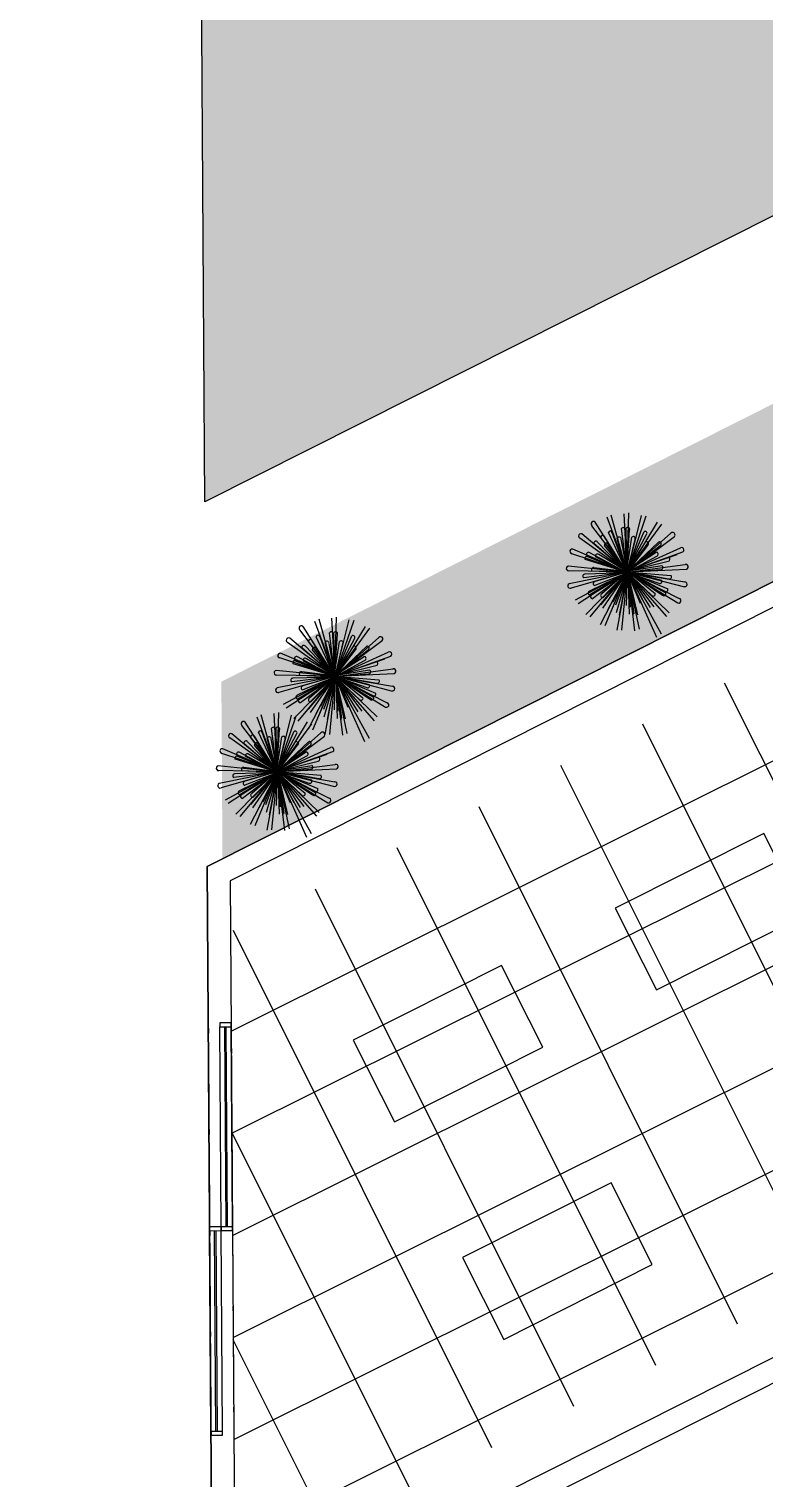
# Model space of a CAD drawing. Header units: millimetres. Extents: x 460 to 723, y 360 to 962.
# Drawn here: x 600.9 to 608.17, y 485.92 to 500.24 of the extents above; entities that cross this region are included whole.
import ezdxf

# ---------------------------------------------------------------- set-up
doc = ezdxf.new("R2010")
doc.units = ezdxf.units.MM
doc.linetypes.add('HIDDEN', pattern=[0.375, 0.25, -0.125])
doc.layers.get('0').update_dxf_attribs({"true_color": 0xc2ced6})
for name, color, linetype in [('2', 2, 'Continuous'), ('5', 5, 'Continuous'), ('ACHURADOS-01', 8, 'Continuous'), ('ACM puertas', 2, 'Continuous'), ('VIGAS', 1, 'HIDDEN')]:
    doc.layers.add(name, color=color, linetype=linetype)
doc.layers.add('a.v. aptenia', color=7, linetype='Continuous', true_color=0x005716)
doc.layers.add('Menorca-Parques-A-Arboles', color=74, linetype='Continuous', lineweight=18)

# ---------------------------------------------------------------- blocks, each defined once
blk = doc.blocks.new('ldsknvlkdsnvlksdn')
at = {"color": 114}
for p, q in [((537309.637, 9431765.802), (537309.436, 9431766.535)), ((537309.63, 9431765.823), (537309.493, 9431766.559)), ((537309.638, 9431765.824), (537309.724, 9431766.568)), ((537309.639, 9431765.802), (537309.662, 9431766.561)), ((537309.617, 9431765.814), (537309.089, 9431766.345)), ((537309.636, 9431765.802), (537309.227, 9431766.442)), ((537309.636, 9431765.802), (537309.227, 9431766.442)), ((537309.623, 9431765.82), (537309.275, 9431766.482)), ((537309.623, 9431765.82), (537309.275, 9431766.482)), ((537309.635, 9431765.792), (537309.535, 9431766.361)), ((537309.628, 9431765.802), (537309.584, 9431766.348)), ((537309.63, 9431765.804), (537309.7, 9431766.347)), ((537309.633, 9431765.794), (537309.774, 9431766.354)), ((537309.634, 9431765.793), (537309.655, 9431766.37)), ((537309.64, 9431765.802), (537309.886, 9431766.52)), ((537309.64, 9431765.802), (537309.886, 9431766.52)), ((537309.641, 9431765.801), (537310.088, 9431766.415)), ((537309.646, 9431765.822), (537309.947, 9431766.508)), ((537309.646, 9431765.822), (537309.947, 9431766.508)), ((537309.653, 9431765.819), (537310.143, 9431766.385)), ((537309.613, 9431765.808), (537308.952, 9431766.159)), ((537309.634, 9431765.801), (537309.055, 9431766.293)), ((537309.637, 9431765.792), (537309.315, 9431766.271)), ((537309.627, 9431765.798), (537309.365, 9431766.278)), ((537309.636, 9431765.792), (537309.366, 9431766.302)), ((537309.627, 9431765.799), (537309.417, 9431766.304)), ((537309.63, 9431765.788), (537309.441, 9431766.213)), ((537309.641, 9431765.791), (537309.493, 9431766.212)), ((537309.626, 9431765.797), (537309.815, 9431766.221)), ((537309.627, 9431765.792), (537309.627, 9431766.257)), ((537309.631, 9431765.806), (537309.813, 9431766.322)), ((537309.632, 9431765.795), (537309.939, 9431766.285)), ((537309.632, 9431765.796), (537309.989, 9431766.251)), ((537309.634, 9431765.807), (537309.967, 9431766.242)), ((537309.635, 9431765.79), (537309.849, 9431766.182)), ((537309.636, 9431765.807), (537310.011, 9431766.205)), ((537309.638, 9431765.79), (537309.674, 9431766.235)), ((537309.642, 9431765.799), (537310.25, 9431766.254)), ((537309.659, 9431765.813), (537310.294, 9431766.21)), ((537309.633, 9431765.8), (537308.935, 9431766.099)), ((537309.639, 9431765.792), (537309.15, 9431766.099)), ((537309.639, 9431765.792), (537309.15, 9431766.099)), ((537309.627, 9431765.794), (537309.193, 9431766.126)), ((537309.627, 9431765.794), (537309.193, 9431766.126)), ((537309.645, 9431765.796), (537309.232, 9431765.967)), ((537309.634, 9431765.786), (537309.289, 9431766.097)), ((537309.644, 9431765.793), (537309.336, 9431766.117)), ((537309.627, 9431765.801), (537309.972, 9431766.113)), ((537309.632, 9431765.798), (537310.143, 9431766.069)), ((537309.633, 9431765.791), (537309.987, 9431766.063)), ((537309.64, 9431765.807), (537310.145, 9431766.018)), ((537309.643, 9431765.798), (537310.358, 9431766.053)), ((537309.643, 9431765.798), (537310.358, 9431766.053)), ((537309.663, 9431765.806), (537310.386, 9431765.998)), ((537309.663, 9431765.806), (537310.386, 9431765.998)), ((537309.611, 9431765.792), (537308.867, 9431765.71)), ((537309.611, 9431765.8), (537308.875, 9431765.941)), ((537309.611, 9431765.8), (537308.875, 9431765.941)), ((537309.632, 9431765.799), (537308.877, 9431765.879)), ((537309.632, 9431765.799), (537308.877, 9431765.879)), ((537309.632, 9431765.797), (537308.887, 9431765.651)), ((537309.614, 9431765.784), (537308.927, 9431765.486)), ((537309.632, 9431765.795), (537308.963, 9431765.436)), ((537309.619, 9431765.778), (537309.05, 9431765.291)), ((537309.619, 9431765.778), (537309.05, 9431765.291)), ((537309.641, 9431765.793), (537309.064, 9431765.814)), ((537309.641, 9431765.793), (537309.069, 9431765.874)), ((537309.642, 9431765.795), (537309.087, 9431765.636)), ((537309.63, 9431765.789), (537309.088, 9431765.86)), ((537309.633, 9431765.787), (537309.095, 9431765.687)), ((537309.629, 9431765.79), (537309.097, 9431765.917)), ((537309.633, 9431765.794), (537309.099, 9431765.253)), ((537309.633, 9431765.794), (537309.099, 9431765.253)), ((537309.635, 9431765.787), (537309.13, 9431765.576)), ((537309.643, 9431765.796), (537309.132, 9431765.525)), ((537309.644, 9431765.787), (537309.181, 9431765.738)), ((537309.637, 9431765.786), (537309.187, 9431765.476)), ((537309.639, 9431765.785), (537309.197, 9431765.929)), ((537309.645, 9431765.799), (537309.198, 9431765.788)), ((537309.643, 9431765.797), (537309.2, 9431765.426)), ((537309.643, 9431765.802), (537309.24, 9431765.61)), ((537309.647, 9431765.79), (537309.244, 9431765.558)), ((537309.634, 9431765.793), (537309.284, 9431765.119)), ((537309.64, 9431765.787), (537309.308, 9431765.352)), ((537309.643, 9431765.798), (537309.336, 9431765.309)), ((537309.641, 9431765.804), (537309.35, 9431765.464)), ((537309.642, 9431765.787), (537309.357, 9431765.32)), ((537309.649, 9431765.795), (537309.376, 9431765.419)), ((537309.642, 9431765.799), (537309.388, 9431765.28)), ((537309.635, 9431765.791), (537309.471, 9431764.889)), ((537309.638, 9431765.804), (537309.511, 9431765.376)), ((537309.649, 9431765.8), (537309.552, 9431765.345)), ((537309.645, 9431765.79), (537309.575, 9431765.247)), ((537309.645, 9431765.79), (537309.575, 9431765.247)), ((537309.641, 9431765.801), (537309.62, 9431765.224)), ((537309.641, 9431765.801), (537309.62, 9431765.224)), ((537309.629, 9431765.805), (537310.072, 9431765.949)), ((537309.63, 9431765.797), (537310.069, 9431765.715)), ((537309.631, 9431765.794), (537310.065, 9431765.898)), ((537309.631, 9431765.8), (537309.998, 9431765.546)), ((537309.632, 9431765.802), (537309.865, 9431765.421)), ((537309.633, 9431765.8), (537310.209, 9431765.84)), ((537309.633, 9431765.808), (537310.096, 9431765.759)), ((537309.634, 9431765.803), (537310.289, 9431765.563)), ((537309.635, 9431765.804), (537309.693, 9431765.361)), ((537309.637, 9431765.802), (537310.052, 9431765.4)), ((537309.637, 9431765.792), (537309.727, 9431765.037)), ((537309.637, 9431765.792), (537309.727, 9431765.037)), ((537309.638, 9431765.809), (537310.041, 9431765.576)), ((537309.639, 9431765.802), (537309.909, 9431765.292)), ((537309.639, 9431765.802), (537309.855, 9431765.266)), ((537309.639, 9431765.792), (537309.947, 9431765.098)), ((537309.64, 9431765.792), (537310.139, 9431765.22)), ((537309.641, 9431765.793), (537310.287, 9431765.393)), ((537309.642, 9431765.795), (537310.377, 9431765.603)), ((537309.643, 9431765.796), (537310.402, 9431765.83)), ((537309.643, 9431765.807), (537309.916, 9431765.431)), ((537309.644, 9431765.805), (537310.191, 9431765.792)), ((537309.647, 9431765.804), (537309.743, 9431765.349)), ((537309.647, 9431765.802), (537310.141, 9431765.568)), ((537309.647, 9431765.793), (537309.804, 9431765.269)), ((537309.648, 9431765.798), (537310.004, 9431765.383)), ((537309.648, 9431765.795), (537309.858, 9431765.29)), ((537309.655, 9431765.777), (537310.098, 9431765.173)), ((537309.66, 9431765.783), (537310.262, 9431765.337)), ((537309.663, 9431765.79), (537310.37, 9431765.541)), ((537309.664, 9431765.798), (537310.412, 9431765.768)), ((537309.625, 9431765.773), (537309.225, 9431765.14)), ((537309.633, 9431765.771), (537309.395, 9431764.892)), ((537309.641, 9431765.77), (537309.667, 9431765.022)), ((537309.641, 9431765.77), (537309.667, 9431765.022)), ((537309.648, 9431765.772), (537309.894, 9431765.065))]:
    blk.add_line(p, q, dxfattribs=at)
blk.add_circle((537309.637, 9431765.797), 0.0321, dxfattribs=at)
for centre, radius, start, end in [((537309.464, 9431766.547), 0.031, 22.846, 203.0571), ((537309.693, 9431766.565), 0.031, 5.7031, 185.9142), ((537309.072, 9431766.319), 0.031, 57.1317, 237.3428), ((537309.251, 9431766.462), 0.031, 39.9888, 220.1999), ((537309.251, 9431766.462), 0.031, 39.9888, 220.1999), ((537309.559, 9431766.35), 0.026, 355.0907, 153.7397), ((537309.675, 9431766.354), 0.026, 343.0907, 141.7397), ((537309.79, 9431766.334), 0.026, 331.0907, 129.7397), ((537308.943, 9431766.129), 0.031, 74.2745, 254.4856), ((537309.341, 9431766.27), 0.026, 19.0907, 177.7397), ((537309.392, 9431766.298), 0.026, 13.0907, 171.7397), ((537309.467, 9431766.208), 0.0263, 7.7179, 170.3954), ((537309.649, 9431766.242), 0.0263, 343.7179, 146.3954), ((537309.829, 9431766.199), 0.0263, 319.7179, 122.3954), ((537309.949, 9431766.261), 0.026, 313.0907, 111.7397), ((537309.996, 9431766.226), 0.026, 307.0907, 105.7397), ((537309.174, 9431766.108), 0.026, 43.0907, 201.7397), ((537309.174, 9431766.108), 0.026, 43.0907, 201.7397), ((537309.217, 9431765.945), 0.0263, 55.7179, 218.3954), ((537309.314, 9431766.103), 0.0263, 31.7179, 194.3954), ((537309.976, 9431766.087), 0.0263, 295.7179, 98.3954), ((537310.139, 9431766.043), 0.026, 283.0907, 81.7397), ((537309.08, 9431765.835), 0.026, 73.0907, 231.7397), ((537309.087, 9431765.893), 0.026, 67.0907, 225.7397), ((537309.193, 9431765.762), 0.0263, 79.7179, 242.3954), ((537310.065, 9431765.924), 0.0263, 271.7179, 74.3954), ((537310.196, 9431765.818), 0.026, 259.0907, 57.7397), ((537310.407, 9431765.799), 0.031, 279.9888, 100.1999), ((537310.079, 9431765.739), 0.0263, 247.7179, 50.3954), ((537310.156, 9431765.589), 0.026, 235.0907, 33.7397), ((537310.373, 9431765.572), 0.031, 262.846, 83.0571), ((537309.89, 9431765.43), 0.0263, 199.7179, 2.3954), ((537310.017, 9431765.564), 0.0263, 223.7179, 26.3954), ((537310.026, 9431765.396), 0.026, 211.0907, 9.7397), ((537309.719, 9431765.359), 0.0263, 175.7179, 338.3954), ((537309.83, 9431765.273), 0.026, 187.0907, 345.7397), ((537309.883, 9431765.296), 0.026, 193.0907, 351.7397), ((537310.119, 9431765.197), 0.031, 228.5603, 48.7713), ((537310.274, 9431765.365), 0.031, 245.7031, 65.9142), ((537309.921, 9431765.081), 0.031, 211.4174, 31.6285)]:
    blk.add_arc(centre, radius, start, end, dxfattribs=at)

msp = doc.modelspace()

# ---------------------------------------------------------------- hatches: boundary and pattern name
at = {"layer": 'a.v. aptenia', "ltscale": 10, "transparency": 33554623}
h = msp.add_hatch(dxfattribs=at)
h.set_pattern_fill('STARS', color=256, scale=0.015852, angle=125.5252, style=0)
h.set_pattern_definition([(125.52521171265, (7172546.74283, -10856588.98648), (-0.07094737746866, -0.0506533898297), [0.05032989922215, -0.05032989922215]), (185.52521171265, (7172546.74283, -10856588.98648), (0.008393433646, -0.0867689261346), [0.05032989922215, -0.05032989922215]), (245.52521171265, (7172546.69273, -10856588.99133), (0.07934081111463, -0.0361155363049), [0.05032989922215, -0.05032989922215])])
h.paths.add_polyline_path([(602.804, 493.79), (602.815, 492.036), (610.45, 495.882), (609.743, 497.285)])
at = {"layer": 'ACHURADOS-01', "transparency": 33554661}
h = msp.add_hatch(dxfattribs=at)
h.set_pattern_fill('_USER', color=256, scale=0.905825, angle=116.5252, double=1, pattern_type=0)
h.set_pattern_definition([(116.525, (608.5875, 494.1831), (-0.810476, -0.404534), []), (206.525, (608.5875, 494.1831), (0.404534, -0.810476), [])])
h.paths.add_polyline_path([(602.936, 484.933), (602.896, 491.316), (608.587, 494.183), (610.353, 490.678), (608.611, 489.8), (609.418, 488.198)])
at = {"layer": 'Menorca-Parques-A-Arboles', "lineweight": 5, "true_color": 0x148b29, "transparency": 33554687}
h = msp.add_hatch(color=104, dxfattribs=at)
h.dxf.hatch_style = 1
edge = h.paths.add_edge_path()
edge.add_line((643.482, 440.712), (625.863, 475.505))
edge.add_line((625.863, 475.505), (627.219, 476.188))
edge.add_line((627.219, 476.188), (614.459, 501.52))
edge.add_line((614.459, 501.52), (602.642, 495.568))
edge.add_line((602.642, 495.568), (602.596, 502.835))
edge.add_line((602.596, 502.835), (606.172, 503.582))
edge.add_arc((595.364, 555.305), 52.84, 281.8031, 293.8978)
edge.add_line((616.769, 506.995), (648.806, 443.394))
edge.add_line((648.806, 443.394), (643.482, 440.712))

# ---------------------------------------------------------------- linework, layer by layer
at = {"color": 252, "true_color": 0x939598, "elevation": -8.17}
msp.add_lwpolyline([(643.482, 440.712), (625.863, 475.505), (627.219, 476.188), (614.459, 501.52), (602.642, 495.568), (602.596, 502.835), (606.172, 503.582, 0.052822), (616.769, 506.995), (648.806, 443.394)], format="xyb", close=True, dxfattribs=at)
at = {"layer": '2', "color": 2, "elevation": -8.17}
for points in [[(607.105, 490.742), (608.572, 491.481), (608.165, 492.29), (606.698, 491.551)], [(604.514, 489.437), (605.981, 490.176), (605.573, 490.985), (604.106, 490.246)], [(605.597, 487.287), (607.063, 488.026), (606.656, 488.835), (605.189, 488.096)]]:
    msp.add_lwpolyline(points, close=True, dxfattribs=at)
at = {"layer": '5', "color": 210, "linetype": 'Continuous', "elevation": -8.17}
msp.add_lwpolyline([(608.554, 458.032), (600.902, 473.223), (605.893, 475.724), (602.728, 482.039), (602.665, 491.961), (610.45, 495.882), (609.675, 497.42), (613.787, 499.492), (615.623, 495.847), (614.59, 495.327), (616.315, 491.902), (617.348, 492.423), (625.192, 476.857), (617.784, 473.106), (621.971, 464.79)], close=True, dxfattribs=at)
at = {"layer": '5', "elevation": -8.17}
for points in [[(610.45, 495.882), (602.665, 491.961)], [(610.552, 495.68), (602.892, 491.822)], [(602.665, 491.961), (602.728, 482.039)], [(602.892, 491.822), (602.939, 484.428)], [(602.939, 484.428), (610.026, 487.997)], [(602.941, 484.175), (610.128, 487.795)]]:
    msp.add_lwpolyline(points, dxfattribs=at)
at = {"layer": 'ACM puertas', "color": 1}
for p, q in [((602.801, 488.399, -8.17), (602.788, 490.377, -8.17)), ((602.85, 488.4, -8.17), (602.837, 490.377, -8.17)), ((602.865, 488.4, -8.17), (602.852, 490.377, -8.17)), ((602.914, 488.4, -8.17), (602.902, 490.378, -8.17)), ((602.701, 486.376, -8.17), (602.688, 488.361, -8.17)), ((602.75, 486.376, -8.17), (602.737, 488.361, -8.17)), ((602.765, 486.376, -8.17), (602.752, 488.361, -8.17)), ((602.814, 486.376, -8.17), (602.801, 488.362, -8.17))]:
    msp.add_line(p, q, dxfattribs=at)
at = {"layer": 'ACM puertas', "color": 2, "elevation": -8.17}
for points in [[(602.788, 490.377), (602.902, 490.378), (602.901, 490.415), (602.788, 490.415)], [(602.688, 488.361), (602.801, 488.362), (602.801, 488.399), (602.688, 488.399)], [(602.801, 488.362), (602.914, 488.362), (602.914, 488.4), (602.801, 488.399)], [(602.701, 486.338), (602.814, 486.339), (602.814, 486.376), (602.701, 486.376)]]:
    msp.add_lwpolyline(points, close=True, dxfattribs=at)
at = {"layer": 'VIGAS', "ltscale": 0.025}
for p, q in [((602.675, 490.414, -8.17), (602.702, 486.338, -8.17)), ((602.901, 490.415, -8.17), (602.927, 486.339, -8.17))]:
    msp.add_line(p, q, dxfattribs=at)

# ---------------------------------------------------------------- block references
at = {"xscale": 0.7548541315657986, "yscale": 0.7548541315657986, "zscale": 0.7548541315657986, "rotation": 39.21071556757681}
for p in [(4187176.984, -5772367.765, -8.17), (4187174.096, -5772368.796, -8.17), (4187173.524, -5772369.74, -8.17)]:
    msp.add_blockref('ldsknvlkdsnvlksdn', p, dxfattribs=at)

doc.saveas('drawing.dxf')
